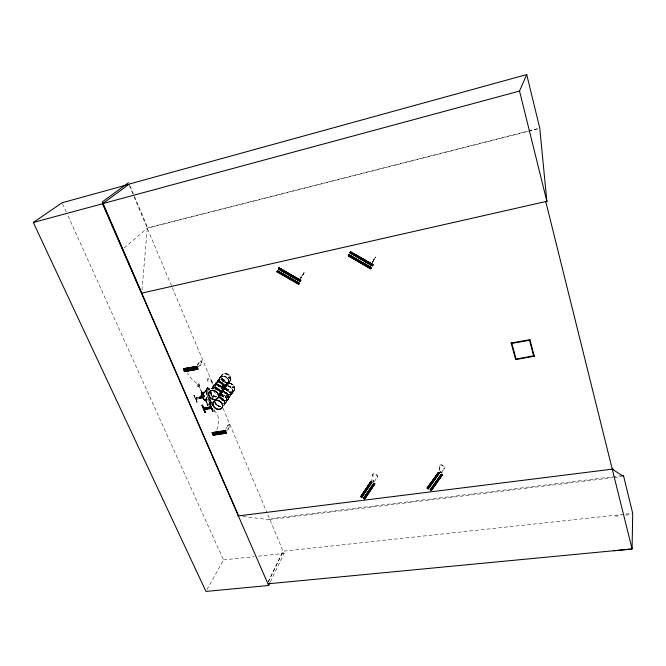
<?xml version="1.0" encoding="UTF-8"?>
<svg xmlns="http://www.w3.org/2000/svg" width="666" height="666" viewBox="0 0 666 666"><rect width="100%" height="100%" fill="white"/><g stroke="black" fill="none" stroke-linecap="round" stroke-linejoin="round"><path stroke-width="0.5" stroke-dasharray="3.33 2.5" d="M210.914 402.764L211.455 402.464M216.908 383.416L216.925 382.267M219.089 380.469C219.863 377.48 216.392 381.585 216.908 382.292M220.005 397.269L220.105 396.953M220.662 393.756L220.671 392.532M220.962 393.09L220.97 391.883L222.144 391.583M222.036 378.896L222.477 378.854L221.978 379.212M222.436 378.829L221.936 379.012L222.419 378.937M222.394 378.779L222.427 379.262M222.61 386.055L223.143 385.681M222.71 385.805L223.443 386.488L223.684 385.756M222.852 390.709L222.869 389.485M223.102 390.11L223.118 388.902M223.543 386.238L223.56 385.764M224.817 386.854L223.776 390.018L220.446 391.108M224.767 403.546L224.775 402.322M228.097 383.216C221.303 384.915 227.564 394.871 232.892 391.816C237.629 389.094 232.684 381.951 228.105 383.191M226.082 388.719L225.824 388.211L226.257 388.861M225.957 388.386L226.265 388.669L226.107 388.228M226.049 388.736L226.332 388.478M226.948 395.296L226.64 395.729L226.915 395.238M226.865 383.982L226.865 385.156L226.865 383.924M226.94 399.234L226.59 401.373M227.764 395.729L227.414 396.212M228.721 377.63L228.863 377.164M228.813 377.497L229.221 377.106L229.737 377.655M227.814 382.584L228.938 382.234L228.996 380.969M230.886 378.43L230.528 380.669L228.929 382.217M230.861 394.838L230.877 393.614M232.692 387.262L232.958 387.437M224.767 403.496L224.409 404.678M232.975 390.626L231.935 393.856L229.803 394.913M233.766 387.204L233.325 387.72M222.86 390.659C219.863 391.791 215.143 389.735 214.943 386.022L215.934 388.378L217.982 390.193M223.11 388.986L223.46 387.812M220.662 393.673L220.313 394.905L220.671 393.789M440.692 472.818C440.584 472.444 441.042 472.469 440.709 472.036M440.8 472.835L440.392 472.627M201.548 391.816L198.751 385.814L202.464 393.248L201.515 391.525M212.829 388.944L213.844 385.656L216.017 384.573M199.808 385.472C195.829 389.327 197.669 379.712 199.742 385.389A46.287 27.123 6.2 0 1 187.562 373.018M199.126 383.874L197.236 384.748M197.86 386.263L199.742 385.389M230.869 394.772L228.796 397.569M217.998 381.918C221.345 380.777 226.548 385.273 224.459 389.135M226.856 385.09L227.755 384.332M203.438 392.382L199.026 398.451L203.238 392.416L204.429 392.224L201.656 392.69L203.33 392.424L202.714 392.699L203.063 393.331M222.935 389.177L219.93 392.69M141.991 290.06L147.278 228.205L527.58 131.527M373.251 481.685C373.143 480.91 373.193 481.909 373.176 481.293M212.82 387.787L213.853 385.664M300.158 278.28L304.029 272.752L301.19 278.03M304.029 272.752L301.174 278.155M203.213 397.694L195.962 398.976M203.255 398.193L195.995 399.442M226.856 385.056L226.498 386.272L226.856 385.189M220.97 391.999L221.295 390.975M439.069 470.845L439.868 467.141A2.88 1.598 35.7 0 1 440.559 464.901A2.88 1.598 35.7 0 1 444.055 466.899A2.88 1.598 35.7 0 1 443.373 469.147L443.456 469.022A2.88 1.598 35.7 0 0 444.139 466.783A2.88 1.598 35.7 0 0 440.642 464.785A2.88 1.598 35.7 0 0 439.951 467.024L438.561 473.501M373.085 481.293C373.593 481.46 373.01 481.376 373.31 481.068M228.987 382.068L228.629 383.308M440.384 472.51L440.734 472.785M371.079 482.384L373.043 475.999A2.797 1.665 34.1 0 1 373.934 473.784A2.797 1.665 34.1 0 1 377.347 475.732A2.797 1.665 34.1 0 1 376.457 477.947L374.284 482.226M214.852 386.13L215.285 383.733M216.209 387.396L215.717 387.204L216.3 387.262M215.742 387.462L216.109 387.038M216.1 387.487L215.851 387.754M219.43 378.155L218.972 379.42L220.096 379.062M230.886 378.413C225.832 365.018 213.536 382.009 227.805 382.609M222.327 385.847L222.977 385.464M222.461 385.664L222.794 386.663L223.768 386.413M222.586 385.872L223.118 385.514M220.171 397.186L220.038 397.469M223.143 386.521L223.709 386.114M222.877 390.576L222.502 391.858L220.729 393.514M228.571 377.247C228.596 379.72 230.361 376.823 229.928 377.714M228.746 377.747L229.079 377.048M225.757 388.311L226.024 388.927M229.912 377.838L229.637 378.296M230.528 380.669L230.852 379.595M226.515 395.404L227.073 396.387M227.414 396.112L227.497 395.454M227.839 396.22L227.597 395.562M226.94 400.324L225.866 402.53L224.808 403.213M228.48 398.817C230.161 394.996 225.782 390.984 222.019 391.658M234.465 390.259L234.807 389.21M220.321 394.896L219.63 395.82M232.634 392.749L234.399 390.176M221.303 390.784L221.986 389.86M226.598 401.373L230.211 396.17M224.459 404.412L226.274 401.798M228.654 383.116L230.444 380.569M226.532 386.08L228.33 383.524M223.426 387.995L221.612 390.551M221.287 390.992L219.505 393.456M206.069 390.134L199.692 398.418M206.368 390.825L206.085 391.158M441.749 473.243L443.456 469.022M203.646 394.463L203.047 394.888L202.755 394.189M207.201 392.774C204.054 384.823 206.568 396.287 208.2 396.761M222.544 391.625L226.199 386.496M225.391 385.123L226.057 384.232M215.193 383.866L215.95 382.817M220.354 394.655L222.203 392.058M270.413 581.818L284.082 553.413L267.399 513.761M268.057 582.009L282.526 552.131M268.323 581.992L283.208 551.215L632.7 513.353M372.602 262.337L375.383 257.043L372.427 262.246M242.899 516.55L269.089 519.605L269.547 518.731L620.362 475.84M230.561 395.696L232.317 393.165M199.051 385.797L198.626 385.972M206.968 589.635L223.518 559.923L67.657 215.068M372.436 262.437L375.557 257.143M372.261 262.337L375.358 257.084M225.691 429.229L227.206 426.789A1.84 0.874 81.7 0 1 228.338 425.607L229.029 424.575L228.238 425.624A1.84 0.874 81.7 0 0 227.098 426.806L227.206 426.789M299.284 279.862L304.195 272.844M373.043 475.999L372.96 476.115A2.797 1.665 34.1 0 1 373.851 473.901A2.797 1.665 34.1 0 1 377.264 475.849A2.797 1.665 34.1 0 1 376.382 478.063L376.457 477.947M373.46 481.093L373.643 480.819M372.818 482.092L373.643 480.852M373.484 481.56L373.151 481.968M228.871 427.172L228.979 427.156A1.84 0.874 81.7 0 1 228.105 428.979L228.005 428.996A1.84 0.874 81.7 0 0 228.871 427.172L229.562 426.14A0.916 0.433 81.7 0 0 229.562 424.891A0.916 0.433 81.7 0 0 228.929 424.592M197.303 365.293L198.859 363.028A1.89 0.924 79.5 0 1 200.108 361.979L200.966 361.014A0.941 0.458 79.4 0 1 201.656 361.388A0.941 0.458 79.4 0 1 201.64 362.654L200.782 363.619A1.89 0.924 79.5 0 1 199.817 365.351L199.925 365.334A1.89 0.924 79.5 0 0 200.882 363.603L200.782 363.619M197.411 365.276L198.968 363.012A1.89 0.924 79.5 0 1 200.208 361.963L200.966 361.014M227.564 396.07L227.173 396.087M441.175 471.861L440.834 472.377L441.034 471.869M440.326 472.552L440.925 472.527M229.637 377.406L229.354 378.097L228.854 377.747M223.759 387.579L225.549 385.123M219.447 378.105L222.261 376.132M202.772 394.122L207.792 405.81L203.405 393.698L203.063 394.106M210.997 401.698C210.298 403.047 210.98 399.051 209.657 398.385L210.947 401.298L211.105 404.737M222.685 385.664L222.644 386.163M228.788 377.256L229.129 376.973M211.497 402.006L211.497 403.255M209.54 402.447C210.331 400.774 208.616 403.579 210.29 404.204M229.703 377.78L228.896 377.947M229.762 377.813L229.337 377.963M223.468 387.77L224.126 386.888M226.49 386.305L224.8 387.912M227.955 384.232L228.621 383.341M224.542 389.011L223.784 390.043A5.236 4.179 34.9 0 1 215.243 387.337A5.236 4.179 34.9 0 1 220.463 382.242A5.236 4.179 34.9 0 1 223.684 390.01M206.335 398.16L207.401 396.695M204.437 401.007L201.365 393.822L204.837 400.94L201.04 392.149L201.715 391.491M207.417 396.794C204.895 398.909 206.718 403.23 207.934 405.403M204.604 400.84L201.482 393.781M213.744 385.989L211.871 388.519A5.27 4.187 34.9 0 1 218.823 389.036A5.27 4.187 34.9 0 1 219.73 395.479M217.824 380.469L214.111 385.506M218.157 380.011L220.005 377.53M222.161 374.617L220.338 377.073M232.884 386.838L232.717 387.379M206.219 392.998L206.751 392.582L206.219 392.998L211.205 404.712M227.839 399.725C231.144 396.237 226.34 390.576 222.103 391.533M223.734 405.577L224.392 404.687M209.673 389.285L207.476 387.529L206.41 388.986L206.626 393.34L207.917 396.378M199.384 397.694L199.783 398.351L206.102 390.06M206.91 388.936L207.317 388.478L208.758 390.609M197.111 402.272L194.022 395.113M207.309 394.039L205.802 390.118L206.144 390.792L203.338 394.23L205.969 391M202.964 392.399L202.914 393.356L203.713 393.215C202.572 391.042 204.495 392.391 203.305 393.19L202.964 392.399L203.505 391.908M198.976 398.385L198.759 397.885L202.639 392.715M202.714 392.699L198.834 397.868L199.159 398.435M203.654 393.065L203.163 392.366L199.567 397.744M207.476 387.529L206.36 388.927L207.251 392.632M225.907 431.718L228.105 428.979M231.685 394.031L231.685 394.014A5.145 4.113 34.4 0 0 228.538 386.413A5.145 4.113 34.4 0 0 223.376 391.4A5.145 4.113 34.4 0 0 231.676 394.022L231.743 393.972M227.73 384.365L227.697 384.407A5.17 4.146 35 0 0 224.525 376.715A5.17 4.146 35 0 0 219.364 381.768A5.17 4.146 35 0 0 227.689 384.399L227.739 384.349M225.566 387.371L225.566 387.354A5.195 4.154 35 0 0 222.369 379.653A5.195 4.154 35 0 0 217.191 384.723A5.195 4.154 35 0 0 225.558 387.371L224.717 387.945M211.613 388.686L213.786 387.587M197.519 367.832L199.925 365.334M214.102 385.497L214.918 384.923M203.28 394.53L203.047 394.888M202.988 393.839L207.792 405.81M222.194 389.727L223.068 389.111M205.752 390.193L207.334 393.714M223.868 389.918L222.844 390.676M229.62 396.994L227.697 397.91M215.851 382.95L218.065 381.826M124.167 247.919L147.719 227.83L527.672 131.194M220.321 377.098L221.162 376.481M211.63 388.661L211.646 388.653A5.353 4.254 34.9 0 1 218.739 389.16A5.353 4.254 34.9 0 1 219.663 395.712M222.361 379.237L221.703 379.037L222.178 378.621M211.813 388.561L212.695 387.928M215.792 386.979L215.509 387.445M222.477 385.547L223.693 385.78M223.676 386.538L222.411 385.989M224.159 386.846L225.2 386.163M226.898 384.948L227.93 384.274A5.245 4.212 35 0 0 224.658 376.481A5.245 4.212 35 0 0 219.414 381.61A5.245 4.212 35 0 0 227.872 384.282M232.784 386.971L233.192 386.738L232.7 386.671M233.425 387.687L233.674 387.088M233.5 387.687L233.433 387.021M233.733 387.745L233.05 387.945L232.492 387.196M227.73 396.27L227.231 396.52M226.89 400.358L227.922 399.6L225.849 400.607L222.036 399.875L219.364 396.919M197.261 402.122L194.172 394.971M193.706 395.179L196.836 402.322M213.961 411.605L214.552 410.947L213.886 409.382M224.825 403.221L223.734 403.554A5.303 4.204 34.3 0 0 226.482 398.226A5.303 4.204 34.3 0 0 219.98 394.522M223.027 389.144L224.126 388.786M226.915 384.956L225.816 385.298M228.729 377.031L229.645 377.206M216.791 382.276L219.197 381.859M222.794 385.589L223.443 385.714M225.1 386.18L226.265 385.822M220.871 392.024L222.078 391.675M219.663 393.839L220.837 393.464L219.663 393.856A5.328 4.246 34.9 0 0 222.561 388.852A5.328 4.246 34.9 0 0 216.708 384.657A5.328 4.246 34.9 0 0 212.837 388.919M219.78 396.711L220.246 396.819M220.238 397.435L220.28 396.886M226.848 395.429L227.747 395.521M227.556 396.128L226.756 396.012M227.597 396.362C226.398 397.111 225.899 394.613 227.297 395.279M226.898 400.383L224.5 400.782M528.679 130.936L538.752 128.38M528.588 131.269L538.644 128.713M440.701 472.177L440.742 472.527M201.64 362.654L201.54 362.67A0.941 0.458 79.4 0 0 201.548 361.413A0.941 0.458 79.4 0 0 200.866 361.03M207.417 387.645L209.249 389.943M201.04 392.149L201.79 393.914M202.855 393.215L203.804 393.098M195.338 397.918L202.589 396.636M202.864 396.844L195.488 398.21M211.58 402.497L209.815 402.955M209.915 403.08L211.522 402.797M269.089 519.605L613.12 477.655M614.152 477.53L621.361 476.648M615.417 516.242L621.511 515.559M625.574 515.109L630.652 514.543M223.518 559.923L254.312 556.61M258.416 556.177L284.082 553.413M213.961 410.814L214.552 410.947A12.113 8.15 89.8 0 1 216.758 429.462M229.004 377.247L229.554 377.48M215.967 387.77L216.184 387.137M233.441 387.645L232.825 387.371M233.441 387.887L232.534 387.371M440.417 472.427L440.576 472.219M226.565 382.65L224.042 381.859M219.206 381.834L222.91 383.458L224.817 386.838M223.185 386.53L222.619 386.13M220.446 391.125L216.766 389.51M224.5 400.799L221.945 399.991L219.913 398.185M230.627 383.4L231.868 383.941M228.022 391.433L229.246 391.966M227.198 395.421L227.597 395.862M372.86 480.619L373.976 481.26L372.769 480.752M209.457 399.75L208.033 398.884L207.376 399.783L207.476 402.464L208.433 404.712M225.824 392.424L226.948 393.231M207.401 387.545L209.757 389.269M203.321 392.54L203.58 393.14M222.894 383.474L223.809 384.49M228.788 378.038L228.521 377.572M233.566 386.846L233.899 387.354M210.656 401.864L209.99 399.958M221.437 378.929A5.162 4.146 35.1 0 0 229.762 381.551A5.162 4.146 35.1 0 0 226.606 373.867A5.162 4.146 35.1 0 0 221.437 378.929L222.036 380.07M62.521 203.696L67.233 214.119M203.03 394.155L203.33 394.846M209.207 398.501L211.197 403.305M206.502 392.624L207.268 394.43M209.182 398.926L210.714 402.53M208.575 397.652L211.455 404.67M203.38 393.698L208.316 405.386M202.664 392.457L203.005 393.248M210.223 390.726L213.262 397.902M209.973 390.767L213.012 397.943M210.714 392.89L212.987 398.268M210.456 392.932L212.737 398.318M130.103 185.931L134.107 195.454M134.507 196.403L147.719 227.83M129.237 185.323L133.65 195.812M134.049 196.761L171.861 286.663M172.269 287.62L214.993 389.194M223.06 408.358L266.999 512.803M206.984 388.927L207.759 391.949M209.981 402.947L208.541 400.649L208.366 402.722M211.105 393.09L211.322 396.595M210.972 392.232L211.239 396.611M210.864 401.307L210.972 403.055M206.435 388.919L206.626 393.34M206.368 398.093L206.626 402.48M215.01 390.617L214.993 388.411L215.401 389.394A6.901 3.338 80 0 1 219.614 390.492A6.901 3.338 80 0 1 221.254 398.693M214.943 384.823L214.943 386.014M220.138 392.582A5.211 4.146 34.3 0 1 227.639 393.748A5.211 4.146 34.3 0 1 226.64 400.249A5.211 4.146 34.3 0 1 219.489 396.828M220.213 392.54A5.17 4.113 34.3 0 1 227.655 393.698A5.17 4.113 34.3 0 1 226.665 400.149A5.17 4.113 34.3 0 1 219.572 396.753M219.897 392.99A5.17 4.113 34.3 0 1 227.039 393.814A5.17 4.113 34.3 0 1 227.023 400.274A5.17 4.113 34.3 0 1 219.88 398.318M219.33 393.681A5.211 4.146 34.3 0 1 226.498 393.04A5.211 4.146 34.3 0 1 227.464 399.933A5.211 4.146 34.3 0 1 219.963 398.176M219.88 394.772A5.22 4.146 34.3 0 1 226.29 398.418A5.22 4.146 34.3 0 1 223.61 403.654M218.964 394.73A5.295 4.204 34.3 0 1 226.307 397.485A5.295 4.204 34.3 0 1 223.876 403.388M219.139 394.622A5.211 4.138 34.3 0 1 226.365 397.336A5.211 4.138 34.3 0 1 223.967 403.138M219.98 392.807A5.211 4.146 34.3 0 1 227.481 393.964A5.211 4.146 34.3 0 1 226.482 400.474A5.211 4.146 34.3 0 1 219.33 397.053M214.685 401.906A5.245 4.154 34.2 0 0 220.196 406.801A5.253 4.162 34.2 0 1 215.01 403.088M220.329 406.693A5.328 4.221 34.2 0 1 214.735 401.723M220.354 397.785A5.328 4.221 34.2 0 1 224.317 401.307A5.328 4.221 34.2 0 1 223.651 405.636M220.446 406.526A5.328 4.221 34.2 0 1 214.852 401.565M220.463 397.627A5.328 4.221 34.2 0 1 224.434 401.148A5.328 4.221 34.2 0 1 223.759 405.477M216.084 397.053A5.27 4.187 34.9 0 1 210.881 393.323M212.421 388.37A5.27 4.187 34.9 0 1 218.939 390.026A5.27 4.187 34.9 0 1 219.355 395.995M216.225 396.944A5.353 4.254 34.9 0 1 210.939 393.156M211.58 388.786A5.353 4.254 34.9 0 1 218.631 389.319A5.353 4.254 34.9 0 1 219.547 395.87M216.458 396.536A5.27 4.187 34.9 0 1 211.255 392.807M216.342 396.786A5.353 4.254 34.9 0 1 211.055 392.998M212.954 388.761A5.328 4.246 34.9 0 1 216.825 384.498A5.328 4.246 34.9 0 1 222.669 388.703A5.328 4.246 34.9 0 1 219.805 393.681M215.767 393.206A5.253 4.187 34.9 0 1 213.753 391.417M216.383 389.71A5.761 2.789 80 0 1 219.897 392.366A5.761 2.789 80 0 1 220.371 399.217M213.212 388.811A6.901 3.38 79.6 0 0 211.563 380.602A6.901 3.38 79.6 0 0 207.293 379.42L206.876 378.438L206.893 380.636L208.083 381.302L207.667 380.311A5.761 2.822 79.6 0 1 211.555 381.851A5.761 2.822 79.6 0 1 212.312 389.319M440.326 471.695L441.475 472.352L440.326 471.695M209.465 388.936L208.941 389.344L209.465 388.936M202.83 396.811L195.479 398.31L202.855 396.828M229.587 397.011L229.579 397.036A5.17 4.121 34.3 0 1 221.237 394.38A5.17 4.121 34.3 0 1 226.415 389.385A5.17 4.121 34.3 0 1 229.57 397.028L229.595 397.003M224.842 387.895L223.676 388.27L224.842 387.903M221.287 394.222A5.253 4.187 34.3 0 0 229.753 396.911A5.253 4.187 34.3 0 0 226.548 389.144A5.253 4.187 34.3 0 0 221.287 394.222M225.524 388.42A5.103 4.088 34.4 0 0 233.758 391.025A5.103 4.088 34.4 0 0 230.652 383.458A5.103 4.088 34.4 0 0 225.524 388.42M225.349 388.669A5.095 4.088 34.4 0 0 233.575 391.275A5.095 4.088 34.4 0 0 230.469 383.716A5.095 4.088 34.4 0 0 225.349 388.669M225.424 388.519A5.137 4.113 34.4 0 0 233.716 391.142A5.137 4.113 34.4 0 0 230.586 383.524A5.137 4.113 34.4 0 0 225.424 388.519M223.435 391.233A5.22 4.179 34.4 0 0 231.86 393.906A5.22 4.179 34.4 0 0 228.671 386.172A5.22 4.179 34.4 0 0 223.435 391.233M221.595 393.881A5.162 4.121 34.3 0 0 229.928 396.52A5.162 4.121 34.3 0 0 226.765 388.886A5.162 4.121 34.3 0 0 221.595 393.881M221.403 394.064A5.245 4.187 34.3 0 0 229.862 396.753A5.245 4.187 34.3 0 0 226.656 388.994A5.245 4.187 34.3 0 0 221.403 394.064M223.543 391.084A5.22 4.179 34.4 0 0 231.968 393.756A5.22 4.179 34.4 0 0 228.779 386.022A5.22 4.179 34.4 0 0 223.543 391.084M223.734 390.9A5.137 4.113 34.4 0 0 232.026 393.523A5.137 4.113 34.4 0 0 228.888 385.914A5.137 4.113 34.4 0 0 223.734 390.9M224.117 401.506A5.245 4.154 34.2 0 0 220.213 398.035A5.253 4.162 34.2 0 1 224.134 401.498A5.253 4.162 34.2 0 1 223.468 405.769A5.245 4.154 34.2 0 0 224.117 401.506M215.384 402.572A5.236 4.154 34.2 0 0 220.563 406.277A5.253 4.162 34.2 0 1 215.376 402.572M224.484 400.982A5.236 4.154 34.2 0 0 220.579 397.519A5.253 4.162 34.2 0 1 224.492 400.982A5.253 4.162 34.2 0 1 223.834 405.244A5.236 4.154 34.2 0 0 224.484 400.982M217.241 384.557A5.278 4.221 35 0 0 225.741 387.246A5.278 4.221 35 0 0 222.502 379.42A5.278 4.221 35 0 0 217.241 384.557M215.359 387.212A5.203 4.154 34.9 0 0 223.743 389.868A5.203 4.154 34.9 0 0 220.546 382.151A5.228 4.171 34.9 0 0 215.318 387.246A5.228 4.171 34.9 0 0 223.743 389.918A5.228 4.171 34.9 0 0 220.521 382.167A5.203 4.154 34.9 0 0 215.359 387.212M221.537 378.829A5.128 4.121 35.1 0 0 229.803 381.435A5.128 4.121 35.1 0 0 226.665 373.801A5.128 4.121 35.1 0 0 221.537 378.829M215.493 387.046A5.195 4.146 35 0 0 223.859 389.693A5.195 4.146 35 0 0 220.662 381.993A5.195 4.146 35 0 0 215.493 387.046M221.362 379.071A5.12 4.121 35.1 0 0 229.62 381.676A5.12 4.121 35.1 0 0 226.49 374.059A5.12 4.121 35.1 0 0 221.362 379.071M217.557 384.224A5.186 4.154 35 0 0 225.916 386.871A5.186 4.154 35 0 0 222.727 379.162A5.186 4.154 35 0 0 217.557 384.224M217.357 384.407A5.278 4.221 35 0 0 225.857 387.096A5.278 4.221 35 0 0 222.619 379.262A5.278 4.221 35 0 0 217.357 384.407M219.522 381.46A5.245 4.212 35 0 0 227.98 384.132A5.245 4.212 35 0 0 224.767 376.332A5.245 4.212 35 0 0 219.522 381.46M219.722 381.277A5.162 4.146 35 0 0 228.047 383.907A5.162 4.146 35 0 0 224.883 376.232A5.162 4.146 35 0 0 219.722 381.277M215.168 387.487A5.195 4.146 34.9 0 0 223.543 390.134A5.195 4.146 34.9 0 0 220.338 382.434A5.195 4.146 34.9 0 0 215.168 387.487M217.441 384.965A5.245 4.179 34.9 0 0 212.779 387.937A5.253 4.187 34.9 0 1 217.441 384.956A5.253 4.187 34.9 0 1 222.477 389.435A5.253 4.187 34.9 0 1 219.539 393.947A5.245 4.179 34.9 0 0 222.469 389.435A5.245 4.179 34.9 0 0 217.441 384.965M216.966 384.399A5.236 4.171 34.9 0 0 213.162 388.594A5.253 4.187 34.9 0 1 216.966 384.39A5.253 4.187 34.9 0 1 222.727 388.528A5.253 4.187 34.9 0 1 219.905 393.44A5.236 4.171 34.9 0 0 222.719 388.536A5.236 4.171 34.9 0 0 216.966 384.399"/><path stroke-width="1" d="M212.204 432.667L225.216 430.619L226.298 433.25L213.178 435.206L212.079 432.525M212.221 432.883L225.349 430.619L225.508 431.152L212.412 433.333L225.383 431.01M212.421 433.341L225.533 431.068M226.065 432.534L212.97 434.54M196.686 366.433L183.35 368.814L184.532 371.645L197.86 369.28L196.686 366.417L183.35 368.814L196.853 366.8L183.516 368.881M197.053 366.983L183.55 369.297L197.019 367.033M197.869 368.981L184.499 371.395L197.835 369.056L184.166 370.787L197.502 368.415L184.166 370.787L197.669 368.498L197.852 369.272M621.395 475.715L623.459 475.457L623.426 476.398L612.254 469.155M211.405 408.017L204.079 409.232L211.48 407.808M211.53 408.375L204.262 409.598M511.113 342.815L515.692 359.615L534.39 356.193M511.763 343.181L516.075 359.074L533.741 355.827M277.514 270.629L277.231 271.195L299.009 283.691L299.267 283.266L277.431 270.837M278.579 268.606L300.383 281.152L278.579 268.606L278.363 268.997L300.175 281.518L300.391 281.127M278.929 267.907L300.832 280.261M534.34 356.443L529.861 339.494M533.691 356.069L529.47 340.051M298.942 283.833L277.156 271.337L276.873 271.895L298.651 284.39L298.942 283.833L277.139 271.362L298.926 283.858M299.225 283.308L277.464 270.729L299.3 283.133M277.231 271.187L299.017 283.683M278.363 268.989L300.216 281.443M278.979 267.757L300.724 280.503L278.946 267.824L278.713 268.298L300.541 280.819L300.791 280.394M545.77 201.631L546.886 201.373L519.53 91.059L526.723 74.567L129.304 184.024L102.539 203.763L33.3 222.461L205.96 591.433L268.648 585.489L269.971 582.733M370.92 268.406L370.662 268.848L348.476 255.652M371.403 267.541L348.876 254.92M350.15 252.639L372.569 265.526L350.283 252.381M350.557 251.906L373.127 264.544L372.793 265.135L350.408 252.148L372.802 265.126M348.293 255.969L370.712 268.764M371.328 267.682L371.079 268.123L348.734 255.17L371.12 268.04M372.71 265.276L372.386 265.859L350.008 252.88L372.386 265.851M350.582 251.856L373.01 264.76L350.591 251.831L350.366 252.231M370.995 268.265L348.593 255.419M348.992 254.695L371.345 267.64M348.693 255.253L348.942 254.812L371.262 267.79M349.966 252.963L350.216 252.531M360.597 496.603L370.97 481.443L360.939 496.661M360.872 496.628L370.895 481.518M371.32 481.876L361.33 497.036L361.854 497.302L371.894 482.201L371.32 481.876L361.646 497.069M361.372 497.044L371.403 481.943M361.571 497.027L371.611 481.926M361.763 497.261L371.894 482.201M363.503 498.276L373.876 483.225L363.503 498.276L364.76 498.976L374.833 483.899L374.026 483.449L363.994 498.568L374.125 483.491L373.634 483.233M374.342 483.633L364.202 498.676L374.342 483.633L374.833 483.899M364.277 498.717L374.55 483.624M374.617 483.658L364.518 498.709M374.742 483.857L364.743 498.976M212.87 410.98L209.823 403.837L212.829 410.98M438.786 472.877L438.286 472.61L427.072 488.161L438.544 472.519L427.589 488.478L428.38 488.902L439.277 472.935L427.788 488.569L428.28 488.861M438.478 472.594L427.072 488.161M438.553 472.635L427.655 488.486M427.555 488.453L438.694 472.835M427.805 488.594L439.252 473.027L428.146 488.661M428.08 488.619L439.21 473.01M431.26 490.584L442.266 474.766L430.769 490.293L431.352 490.617L442.291 474.675L441.783 474.617L430.569 490.201L441.799 474.617L441.208 474.284L430.328 489.926M430.769 490.293L442.033 474.766M442.224 474.75L431.127 490.376M205.353 412.387L202.464 405.103L201.973 405.344L205.036 412.462L205.569 412.212M128.463 182.725L102.356 201.881L141.733 293.148L546.869 201.299L539.76 128.122L526.723 74.567M207.967 408.566L207.626 407.775M205.394 412.379L202.339 405.253M205.045 412.454L202.023 405.311M33.3 222.461L62.088 202.755L128.838 184.374M207.118 407.858L207.459 408.649M519.53 91.059L102.772 203.596L238.619 515.867M546.869 201.299L545.754 201.557L632.092 548.975L613.994 550.765M511.055 343.048L529.811 339.735M511.704 343.423L529.412 340.293M209.657 404.004L212.704 411.155M210.872 406.801L203.605 408.058M203.754 408.35L211.005 407.101M212.954 434.49L226.107 432.5L226.265 433.033L213.162 434.99L212.845 434.39M226.09 432.775L213.187 434.906M237.854 515.967L613.269 469.031M268.448 583.757L632.092 548.975L632.7 513.353L623.459 475.457M430.611 490.209L430.045 489.876L441.258 474.342M209.748 403.971L212.82 411.113M207.367 408.566L207.109 407.967L207.842 407.9M350.274 252.406L372.66 265.376M348.559 255.494L370.937 268.365M348.518 255.578L370.854 268.515M184.307 371.145L197.636 368.748M370.97 481.56L361.064 496.861L361.854 497.302M102.539 203.763L268.648 585.489M214.444 432.259L215.409 434.582M187.113 368.24L188.145 370.712M213.553 432.392L214.527 434.715M185.764 368.481L186.796 370.945M184.865 368.648L185.897 371.104M218.273 431.676L219.247 434.007M216.95 431.876L217.915 434.207M189.66 367.782L190.692 370.254M215.767 432.059L216.733 434.382M188.311 368.023L189.335 370.496M195.479 366.75L196.512 369.222M224.001 430.819L224.958 433.158M211.114 406.976L203.746 408.441L211.114 406.976M213.153 405.669A5.253 4.154 34.2 0 0 221.62 408.366A5.253 4.154 34.2 0 0 218.381 400.641A5.253 4.154 34.2 0 0 213.153 405.669M213.203 405.561A5.286 4.179 34.2 0 0 221.72 408.283A5.286 4.179 34.2 0 0 218.456 400.507A5.286 4.179 34.2 0 0 213.203 405.561M208.991 395.87A5.286 4.187 34.8 0 0 217.491 398.576A5.286 4.187 34.8 0 0 214.219 390.767A5.286 4.187 34.8 0 0 208.991 395.87M209.041 395.762A5.311 4.212 34.8 0 0 217.591 398.484A5.311 4.212 34.8 0 0 214.302 390.634A5.311 4.212 34.8 0 0 209.041 395.762"/></g></svg>
